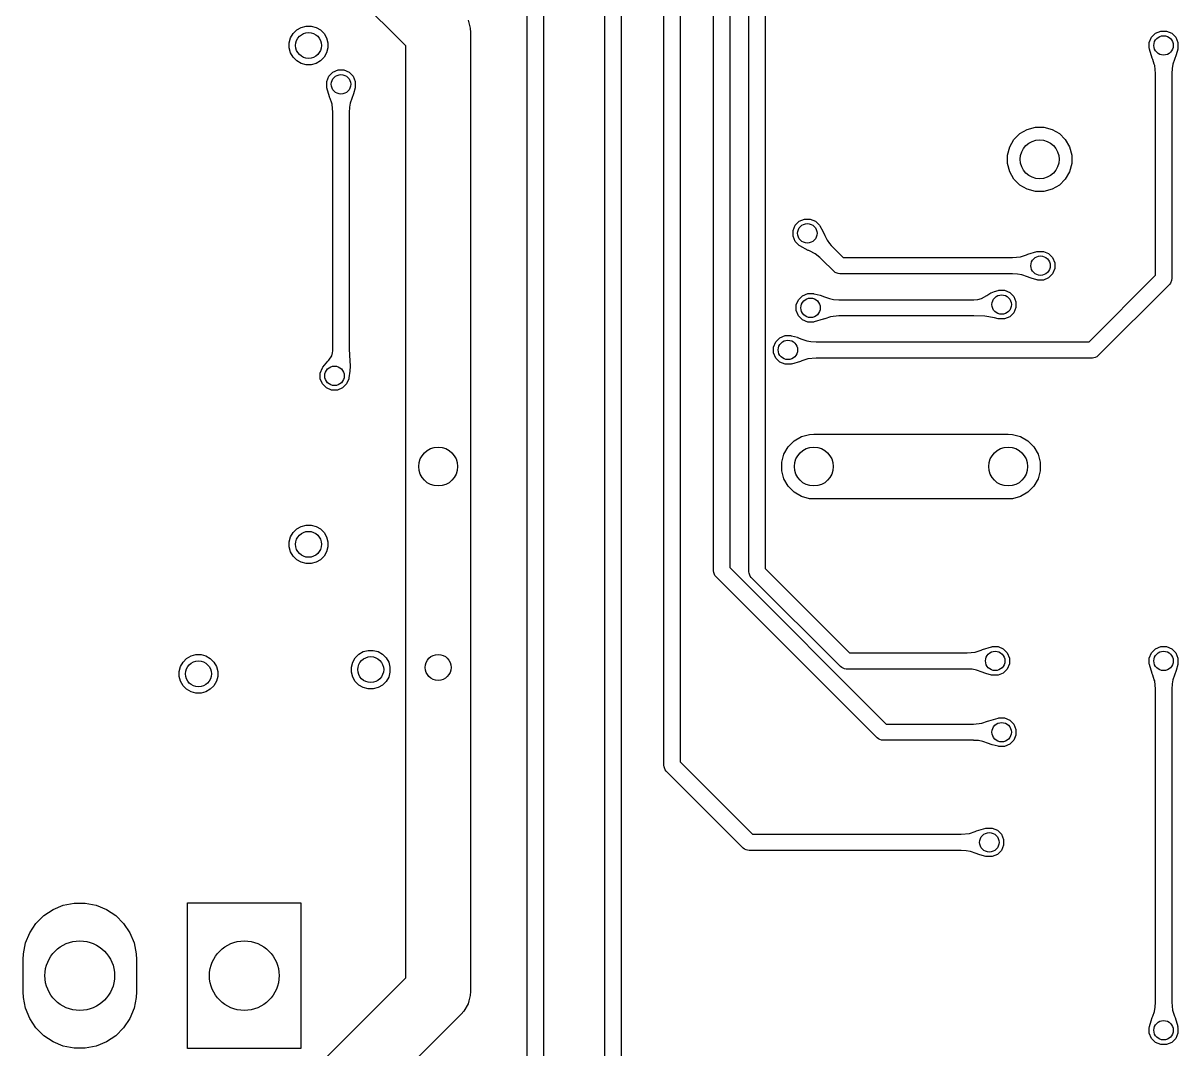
# Model space of a CAD drawing. Extents: x 89 to 178, y -115 to -57.
# Drawn here: x 138.99 to 156.82, y -84.09 to -68.26 of the extents above; entities that cross this region are included whole.
import ezdxf

# ---------------------------------------------------------------- set-up
doc = ezdxf.new("R2010")
doc.units = 0
doc.layers.add('BLACK', color=7, linetype='CONTINUOUS')

msp = doc.modelspace()

# ---------------------------------------------------------------- linework, layer by layer
at = {"layer": 'BLACK', "linetype": 'CONTINUOUS'}
for p, q in [((148.885768, -79.710768), (148.885768, -62.162544)), ((149.135768, -62.110768), (149.135768, -79.658992)), ((149.652, -76.710158), (149.652, -64.215251)), ((149.902, -64.215896), (149.902, -76.658381)), ((146.775, -85.864226), (146.775, -66.037112)), ((147.025, -66.035772), (147.025, -85.862887)), ((147.975, -86.464226), (147.975, -66.037112)), ((148.225, -66.035772), (148.225, -86.462887)), ((150.198, -76.723), (150.198, -66.137108)), ((150.448, -66.135768), (150.448, -76.671224)), ((144.9, -68.6071), (144.0929, -67.8)), ((145.86194, -68.208652), (145.895723, -68.334731)), ((143.122836, -68.485195), (143.161994, -68.417372)), ((143.161994, -68.417372), (143.217372, -68.361994)), ((143.217372, -68.361994), (143.285195, -68.322836)), ((143.285195, -68.322836), (143.360842, -68.302567)), ((143.360842, -68.302567), (143.439158, -68.302567)), ((143.439158, -68.302567), (143.514805, -68.322836)), ((143.514805, -68.322836), (143.582628, -68.361994)), ((143.582628, -68.361994), (143.638006, -68.417372)), ((143.638006, -68.417372), (143.677164, -68.485195)), ((145.895723, -68.334731), (145.895723, -68.334746)), ((145.895723, -68.334746), (145.9, -68.399994)), ((145.9, -68.399994), (145.9, -78.2)), ((156.412919, -68.474997), (156.474997, -68.412919)), ((156.474997, -68.412919), (156.556105, -68.379323)), ((156.556105, -68.379323), (156.643895, -68.379323)), ((156.643895, -68.379323), (156.725003, -68.412919)), ((156.725003, -68.412919), (156.787081, -68.474997)), ((143.102567, -68.560842), (143.122836, -68.485195)), ((143.102567, -68.639158), (143.102567, -68.560842)), ((143.677164, -68.485195), (143.697433, -68.560842)), ((143.697433, -68.560842), (143.697433, -68.639158)), ((144.9, -78.2), (144.9, -68.6071)), ((156.379323, -68.556105), (156.412919, -68.474997)), ((156.379323, -68.643895), (156.379323, -68.556105)), ((156.787081, -68.474997), (156.820677, -68.556105)), ((156.820677, -68.556105), (156.820677, -68.643895)), ((143.122836, -68.714805), (143.102567, -68.639158)), ((143.161994, -68.782628), (143.122836, -68.714805)), ((143.217372, -68.838006), (143.161994, -68.782628)), ((143.638006, -68.782628), (143.582628, -68.838006)), ((143.677164, -68.714805), (143.638006, -68.782628)), ((143.697433, -68.639158), (143.677164, -68.714805)), ((156.383185, -68.65322), (156.379323, -68.643895)), ((156.382869, -68.656093), (156.383185, -68.65322)), ((156.423466, -68.795729), (156.382869, -68.656093)), ((156.42383, -68.796789), (156.423466, -68.795729)), ((156.431993, -68.817303), (156.42383, -68.796789)), ((156.794197, -68.746821), (156.767997, -68.817324)), ((156.794563, -68.745653), (156.794197, -68.746821)), ((156.817618, -68.655814), (156.794563, -68.745653)), ((156.820677, -68.643895), (156.817184, -68.652327)), ((156.817184, -68.652327), (156.81775, -68.655238)), ((156.81775, -68.655238), (156.817618, -68.655814)), ((143.285195, -68.877164), (143.217372, -68.838006)), ((143.360842, -68.897433), (143.285195, -68.877164)), ((143.439158, -68.897433), (143.360842, -68.897433)), ((143.514805, -68.877164), (143.439158, -68.897433)), ((143.582628, -68.838006), (143.514805, -68.877164)), ((143.774997, -69.012919), (143.856105, -68.979323)), ((143.856105, -68.979323), (143.943895, -68.979323)), ((143.943895, -68.979323), (144.025003, -69.012919)), ((156.431999, -68.817323), (156.431993, -68.817303)), ((156.432005, -68.817337), (156.431999, -68.817323)), ((156.456404, -68.890254), (156.432005, -68.817337)), ((156.462466, -68.908371), (156.456404, -68.890254)), ((156.473987, -69.034576), (156.462466, -68.908371)), ((156.729632, -68.95529), (156.725569, -69.034576)), ((156.742055, -68.890254), (156.729632, -68.95529)), ((156.742059, -68.890241), (156.742055, -68.890254)), ((156.767997, -68.817324), (156.742059, -68.890241)), ((143.679323, -69.156105), (143.712919, -69.074997)), ((143.679323, -69.243895), (143.679323, -69.156105)), ((143.712919, -69.074997), (143.774997, -69.012919)), ((144.025003, -69.012919), (144.087081, -69.074997)), ((144.087081, -69.074997), (144.120677, -69.156105)), ((144.120677, -69.156105), (144.120677, -69.243895)), ((156.474029, -69.035041), (156.473987, -69.034576)), ((156.475, -69.037112), (156.474029, -69.035041)), ((156.475, -72.148224), (156.475, -69.037112)), ((156.725569, -69.034576), (156.725, -69.035772)), ((156.725, -69.035772), (156.725, -72.2)), ((143.683185, -69.25322), (143.679323, -69.243895)), ((143.682869, -69.256093), (143.683185, -69.25322)), ((143.723466, -69.395729), (143.682869, -69.256093)), ((144.094197, -69.346821), (144.067997, -69.417324)), ((144.094563, -69.345653), (144.094197, -69.346821)), ((144.117618, -69.255814), (144.094563, -69.345653)), ((144.120677, -69.243895), (144.117184, -69.252327)), ((144.117184, -69.252327), (144.11775, -69.255238)), ((144.11775, -69.255238), (144.117618, -69.255814)), ((143.72383, -69.396789), (143.723466, -69.395729)), ((143.731993, -69.417303), (143.72383, -69.396789)), ((143.731999, -69.417323), (143.731993, -69.417303)), ((143.732005, -69.417337), (143.731999, -69.417323)), ((143.756404, -69.490254), (143.732005, -69.417337)), ((143.762466, -69.508371), (143.756404, -69.490254)), ((143.773987, -69.634576), (143.762466, -69.508371)), ((144.042055, -69.490254), (144.029632, -69.55529)), ((144.042059, -69.490241), (144.042055, -69.490254)), ((144.067997, -69.417324), (144.042059, -69.490241)), ((143.774029, -69.635041), (143.773987, -69.634576)), ((143.775, -69.637112), (143.774029, -69.635041)), ((143.775, -73.286869), (143.775, -69.637112)), ((144.025569, -69.634576), (144.025, -69.635772)), ((144.025, -69.635772), (144.025, -73.287236)), ((144.029632, -69.55529), (144.025569, -69.634576)), ((154.494658, -69.89606), (154.620737, -69.862278)), ((154.620737, -69.862278), (154.751263, -69.862278)), ((154.751263, -69.862278), (154.877342, -69.89606)), ((154.22406, -70.166658), (154.289323, -70.053619)), ((154.289323, -70.053619), (154.381619, -69.961323)), ((154.381619, -69.961323), (154.494658, -69.89606)), ((154.877342, -69.89606), (154.990381, -69.961323)), ((154.990381, -69.961323), (155.082677, -70.053619)), ((155.082677, -70.053619), (155.14794, -70.166658)), ((154.190278, -70.292737), (154.22406, -70.166658)), ((155.14794, -70.166658), (155.181722, -70.292737)), ((154.190278, -70.423263), (154.190278, -70.292737)), ((155.181722, -70.292737), (155.181722, -70.423263)), ((154.22406, -70.549342), (154.190278, -70.423263)), ((154.289323, -70.662381), (154.22406, -70.549342)), ((155.14794, -70.549342), (155.082677, -70.662381)), ((155.181722, -70.423263), (155.14794, -70.549342)), ((154.381619, -70.754677), (154.289323, -70.662381)), ((154.494658, -70.81994), (154.381619, -70.754677)), ((154.990381, -70.754677), (154.877342, -70.81994)), ((155.082677, -70.662381), (154.990381, -70.754677)), ((154.620737, -70.853722), (154.494658, -70.81994)), ((154.751263, -70.853722), (154.620737, -70.853722)), ((154.877342, -70.81994), (154.751263, -70.853722)), ((150.974997, -71.312919), (151.056105, -71.279323)), ((151.056105, -71.279323), (151.143895, -71.279323)), ((151.143895, -71.279323), (151.225003, -71.312919)), ((150.879323, -71.456105), (150.912919, -71.374997)), ((150.879323, -71.543895), (150.879323, -71.456105)), ((150.912919, -71.374997), (150.974997, -71.312919)), ((151.225003, -71.312919), (151.287081, -71.374997)), ((151.287081, -71.374997), (151.290573, -71.383428)), ((151.290573, -71.383428), (151.293032, -71.385087)), ((151.293032, -71.385087), (151.293346, -71.385588)), ((151.293346, -71.385588), (151.340568, -71.465414)), ((151.340568, -71.465414), (151.341135, -71.466498)), ((151.341135, -71.466498), (151.372466, -71.534884)), ((150.912919, -71.625003), (150.879323, -71.543895)), ((150.974997, -71.687081), (150.912919, -71.625003)), ((151.372466, -71.534884), (151.405684, -71.604785)), ((151.405684, -71.604785), (151.405689, -71.604792)), ((151.405689, -71.604792), (151.442892, -71.659564)), ((151.442892, -71.659564), (151.442894, -71.659566)), ((151.442894, -71.659566), (151.442896, -71.659569)), ((151.442896, -71.659569), (151.46694, -71.68621)), ((150.984323, -71.690944), (150.974997, -71.687081)), ((150.98613, -71.693198), (150.984323, -71.690944)), ((151.113577, -71.763231), (150.98613, -71.693198)), ((151.114584, -71.763723), (151.113577, -71.763231)), ((151.120358, -71.766209), (151.114584, -71.763723)), ((151.134857, -71.772454), (151.120358, -71.766209)), ((151.134865, -71.772458), (151.134857, -71.772454)), ((151.220796, -71.8153), (151.134865, -71.772458)), ((151.220797, -71.815301), (151.220796, -71.8153)), ((151.220799, -71.815302), (151.220797, -71.815301)), ((151.290212, -71.873102), (151.220799, -71.815302)), ((151.46694, -71.68621), (151.496081, -71.7185)), ((151.496081, -71.7185), (151.496524, -71.719747)), ((151.496524, -71.719747), (151.651777, -71.875)), ((154.391628, -71.862466), (154.482696, -71.831994)), ((154.482696, -71.831994), (154.503215, -71.823827)), ((154.503215, -71.823827), (154.504263, -71.823467)), ((154.504263, -71.823467), (154.643907, -71.782869)), ((154.643907, -71.782869), (154.646779, -71.783185)), ((154.646779, -71.783185), (154.656105, -71.779323)), ((154.656105, -71.779323), (154.743895, -71.779323)), ((154.743895, -71.779323), (154.825003, -71.812919)), ((154.825003, -71.812919), (154.887081, -71.874997)), ((151.318544, -71.896694), (151.290212, -71.873102)), ((151.320696, -71.897472), (151.318544, -71.896694)), ((151.511612, -72.088389), (151.320696, -71.897472)), ((151.651777, -71.875), (154.262887, -71.875)), ((154.262887, -71.875), (154.264958, -71.874029)), ((154.264958, -71.874029), (154.391628, -71.862466)), ((154.887081, -71.874997), (154.920677, -71.956105)), ((154.920677, -71.956105), (154.920677, -72.043895)), ((151.530554, -72.103934), (151.511612, -72.088389)), ((151.575613, -72.122598), (151.530554, -72.103934)), ((151.575614, -72.122598), (151.575613, -72.122598)), ((151.6, -72.125), (151.575614, -72.122598)), ((154.26423, -72.125), (151.6, -72.125)), ((154.265424, -72.125568), (154.26423, -72.125)), ((154.344708, -72.129632), (154.265424, -72.125568)), ((154.409744, -72.142055), (154.344708, -72.129632)), ((154.409748, -72.142056), (154.409744, -72.142055)), ((154.409752, -72.142057), (154.409748, -72.142056)), ((154.425283, -72.147581), (154.409752, -72.142057)), ((154.482674, -72.167997), (154.425283, -72.147581)), ((154.553177, -72.194197), (154.482674, -72.167997)), ((154.554345, -72.194563), (154.553177, -72.194197)), ((154.644185, -72.217618), (154.554345, -72.194563)), ((154.825003, -72.187081), (154.743895, -72.220677)), ((154.887081, -72.125003), (154.825003, -72.187081)), ((154.920677, -72.043895), (154.887081, -72.125003)), ((155.448224, -73.175), (156.475, -72.148224)), ((156.725, -72.2), (156.722598, -72.224386)), ((154.047352, -72.382948), (154.056105, -72.379323)), ((154.056105, -72.379323), (154.143895, -72.379323)), ((154.143895, -72.379323), (154.225003, -72.412919)), ((154.644761, -72.21775), (154.644185, -72.217618)), ((154.647672, -72.217183), (154.644761, -72.21775)), ((154.656105, -72.220677), (154.647672, -72.217183)), ((154.743895, -72.220677), (154.656105, -72.220677)), ((156.688388, -72.288388), (155.588388, -73.388388)), ((156.703928, -72.269451), (156.688388, -72.288388)), ((156.703934, -72.269446), (156.703928, -72.269451)), ((156.720042, -72.230558), (156.703934, -72.269446)), ((156.722598, -72.224387), (156.720042, -72.230558)), ((156.722598, -72.224386), (156.722598, -72.224387)), ((150.929323, -72.606105), (150.962919, -72.524997)), ((150.962919, -72.524997), (151.024997, -72.462919)), ((151.024997, -72.462919), (151.106105, -72.429323)), ((151.106105, -72.429323), (151.193895, -72.429323)), ((151.193895, -72.429323), (151.202325, -72.432815)), ((151.202325, -72.432815), (151.205238, -72.432249)), ((151.205238, -72.432249), (151.205791, -72.432375)), ((151.205791, -72.432375), (151.295672, -72.45544)), ((151.295672, -72.45544), (151.296805, -72.455795)), ((151.296805, -72.455795), (151.367303, -72.481993)), ((151.367303, -72.481993), (151.440248, -72.507943)), ((151.440248, -72.507943), (151.440252, -72.507943)), ((151.440252, -72.507943), (151.440253, -72.507944)), ((151.440253, -72.507944), (151.505291, -72.520367)), ((151.505291, -72.520367), (151.505293, -72.520367)), ((151.505293, -72.520367), (151.505298, -72.520368)), ((151.505298, -72.520368), (151.584576, -72.524431)), ((151.584576, -72.524431), (151.585772, -72.525)), ((151.585772, -72.525), (153.666001, -72.525)), ((153.666001, -72.525), (153.66771, -72.524219)), ((153.66771, -72.524219), (153.731976, -72.519597)), ((153.731976, -72.519597), (153.788, -72.505087)), ((153.788, -72.505087), (153.871101, -72.458949)), ((153.871101, -72.458949), (153.93486, -72.420063)), ((153.93486, -72.420063), (153.936366, -72.419291)), ((153.936366, -72.419291), (153.987011, -72.397825)), ((153.987011, -72.397825), (153.988549, -72.397297)), ((153.988549, -72.397297), (154.044107, -72.382515)), ((154.044107, -72.382515), (154.047352, -72.382948)), ((154.225003, -72.412919), (154.287081, -72.474997)), ((154.287081, -72.474997), (154.320677, -72.556105)), ((154.320677, -72.556105), (154.320677, -72.643895)), ((150.929323, -72.693895), (150.929323, -72.606105)), ((150.962919, -72.775003), (150.929323, -72.693895)), ((154.287081, -72.725003), (154.225003, -72.787081)), ((154.320677, -72.643895), (154.287081, -72.725003)), ((151.024997, -72.837081), (150.962919, -72.775003)), ((151.106105, -72.870677), (151.024997, -72.837081)), ((151.193895, -72.870677), (151.106105, -72.870677)), ((151.203222, -72.866813), (151.193895, -72.870677)), ((151.206093, -72.86713), (151.203222, -72.866813)), ((151.34573, -72.826532), (151.206093, -72.86713)), ((151.346789, -72.826168), (151.34573, -72.826532)), ((151.367293, -72.818009), (151.346789, -72.826168)), ((151.367336, -72.817993), (151.367293, -72.818009)), ((151.458366, -72.787534), (151.367336, -72.817993)), ((151.585041, -72.77597), (151.458366, -72.787534)), ((151.58711, -72.775), (151.585041, -72.77597)), ((153.667374, -72.775), (151.58711, -72.775)), ((153.668177, -72.775363), (153.667374, -72.775)), ((153.837964, -72.780806), (153.668177, -72.775363)), ((153.987411, -72.806808), (153.837964, -72.780806)), ((154.044654, -72.818365), (153.987411, -72.806808)), ((154.048642, -72.817586), (154.044654, -72.818365)), ((154.056105, -72.820677), (154.048642, -72.817586)), ((154.143895, -72.820677), (154.056105, -72.820677)), ((154.225003, -72.787081), (154.143895, -72.820677)), ((150.674997, -73.112919), (150.756105, -73.079323)), ((150.756105, -73.079323), (150.843895, -73.079323)), ((150.843895, -73.079323), (150.852325, -73.082815)), ((150.852325, -73.082815), (150.855238, -73.082249)), ((150.855238, -73.082249), (150.855791, -73.082375)), ((150.855791, -73.082375), (150.945672, -73.10544)), ((150.579323, -73.256105), (150.612919, -73.174997)), ((150.579323, -73.343895), (150.579323, -73.256105)), ((150.612919, -73.174997), (150.674997, -73.112919)), ((150.945672, -73.10544), (150.946805, -73.105795)), ((150.946805, -73.105795), (151.017303, -73.131993)), ((151.017303, -73.131993), (151.090248, -73.157943)), ((151.090248, -73.157943), (151.090252, -73.157943)), ((151.090252, -73.157943), (151.090253, -73.157944)), ((151.090253, -73.157944), (151.155291, -73.170367)), ((151.155291, -73.170367), (151.155293, -73.170367)), ((151.155293, -73.170367), (151.155298, -73.170368)), ((151.155298, -73.170368), (151.234576, -73.174431)), ((151.234576, -73.174431), (151.235772, -73.175)), ((151.235772, -73.175), (155.448224, -73.175)), ((143.710641, -73.458218), (143.756286, -73.393401)), ((143.756286, -73.393401), (143.770161, -73.345009)), ((143.770161, -73.345009), (143.772503, -73.312363)), ((143.772503, -73.312363), (143.774221, -73.288425)), ((143.774221, -73.288425), (143.775, -73.286869)), ((144.025, -73.287236), (144.025615, -73.288612)), ((144.025615, -73.288612), (144.035468, -73.46574)), ((150.612919, -73.425003), (150.579323, -73.343895)), ((150.674997, -73.487081), (150.612919, -73.425003)), ((151.108366, -73.437534), (151.017336, -73.467993)), ((151.235041, -73.42597), (151.108366, -73.437534)), ((151.23711, -73.425), (151.235041, -73.42597)), ((155.5, -73.425), (151.23711, -73.425)), ((155.524386, -73.422598), (155.5, -73.425)), ((155.524387, -73.422598), (155.524386, -73.422598)), ((155.544376, -73.414318), (155.524387, -73.422598)), ((155.569446, -73.403934), (155.544376, -73.414318)), ((155.569451, -73.403928), (155.569446, -73.403934)), ((155.588388, -73.388388), (155.569451, -73.403928)), ((143.579323, -73.656105), (143.612919, -73.574997)), ((143.612919, -73.574997), (143.620024, -73.567891)), ((143.620024, -73.567891), (143.62042, -73.565943)), ((143.62042, -73.565943), (143.621069, -73.56507)), ((143.621069, -73.56507), (143.696269, -73.473487)), ((143.696269, -73.473487), (143.69675, -73.472939)), ((143.69675, -73.472939), (143.710641, -73.458218)), ((144.038536, -73.630161), (144.022558, -73.73191)), ((144.035468, -73.46574), (144.041776, -73.546685)), ((144.038669, -73.6288), (144.038536, -73.630161)), ((144.041802, -73.548048), (144.038669, -73.6288)), ((144.041776, -73.546685), (144.041802, -73.548048)), ((150.756105, -73.520677), (150.674997, -73.487081)), ((150.843895, -73.520677), (150.756105, -73.520677)), ((150.853222, -73.516813), (150.843895, -73.520677)), ((150.856093, -73.51713), (150.853222, -73.516813)), ((150.99573, -73.476532), (150.856093, -73.51713)), ((150.996789, -73.476168), (150.99573, -73.476532)), ((151.017293, -73.468009), (150.996789, -73.476168)), ((151.017336, -73.467993), (151.017293, -73.468009)), ((143.579323, -73.743895), (143.579323, -73.656105)), ((143.612919, -73.825003), (143.579323, -73.743895)), ((144.020677, -73.743895), (143.987081, -73.825003)), ((144.022558, -73.73191), (144.020677, -73.734988)), ((144.020677, -73.734988), (144.020677, -73.743895)), ((143.674997, -73.887081), (143.612919, -73.825003)), ((143.756105, -73.920677), (143.674997, -73.887081)), ((143.843895, -73.920677), (143.756105, -73.920677)), ((143.925003, -73.887081), (143.843895, -73.920677)), ((143.987081, -73.825003), (143.925003, -73.887081)), ((150.895619, -74.703323), (151.008658, -74.63806)), ((151.008658, -74.63806), (151.134737, -74.604278)), ((151.134737, -74.604278), (151.2, -74.6)), ((151.2, -74.6), (154.2, -74.6)), ((154.2, -74.6), (154.265263, -74.604278)), ((154.265263, -74.604278), (154.391342, -74.63806)), ((154.391342, -74.63806), (154.504381, -74.703323)), ((150.73806, -74.908658), (150.803323, -74.795619)), ((150.803323, -74.795619), (150.895619, -74.703323)), ((154.504381, -74.703323), (154.596677, -74.795619)), ((154.596677, -74.795619), (154.66194, -74.908658)), ((150.704278, -75.034737), (150.73806, -74.908658)), ((150.704278, -75.165263), (150.704278, -75.034737)), ((154.66194, -74.908658), (154.695722, -75.034737)), ((154.695722, -75.034737), (154.695722, -75.165263)), ((150.73806, -75.291342), (150.704278, -75.165263)), ((154.695722, -75.165263), (154.66194, -75.291342)), ((150.803323, -75.404381), (150.73806, -75.291342)), ((150.895619, -75.496677), (150.803323, -75.404381)), ((154.596677, -75.404381), (154.504381, -75.496677)), ((154.66194, -75.291342), (154.596677, -75.404381)), ((151.008658, -75.56194), (150.895619, -75.496677)), ((151.134737, -75.595722), (151.008658, -75.56194)), ((154.391342, -75.56194), (154.265263, -75.595722)), ((154.504381, -75.496677), (154.391342, -75.56194)), ((151.2, -75.6), (151.134737, -75.595722)), ((154.2, -75.6), (151.2, -75.6)), ((154.265263, -75.595722), (154.2, -75.6)), ((143.122836, -76.185195), (143.161994, -76.117372)), ((143.161994, -76.117372), (143.217372, -76.061994)), ((143.217372, -76.061994), (143.285195, -76.022836)), ((143.285195, -76.022836), (143.360842, -76.002567)), ((143.360842, -76.002567), (143.439158, -76.002567)), ((143.439158, -76.002567), (143.514805, -76.022836)), ((143.514805, -76.022836), (143.582628, -76.061994)), ((143.582628, -76.061994), (143.638006, -76.117372)), ((143.638006, -76.117372), (143.677164, -76.185195)), ((143.102567, -76.260842), (143.122836, -76.185195)), ((143.102567, -76.339158), (143.102567, -76.260842)), ((143.677164, -76.185195), (143.697433, -76.260842)), ((143.697433, -76.260842), (143.697433, -76.339158)), ((143.122836, -76.414805), (143.102567, -76.339158)), ((143.161994, -76.482628), (143.122836, -76.414805)), ((143.217372, -76.538006), (143.161994, -76.482628)), ((143.638006, -76.482628), (143.582628, -76.538006)), ((143.677164, -76.414805), (143.638006, -76.482628)), ((143.697433, -76.339158), (143.677164, -76.414805)), ((143.285195, -76.577164), (143.217372, -76.538006)), ((143.360842, -76.597433), (143.285195, -76.577164)), ((143.439158, -76.597433), (143.360842, -76.597433)), ((143.514805, -76.577164), (143.439158, -76.597433)), ((143.582628, -76.538006), (143.514805, -76.577164)), ((149.902, -76.658381), (152.318619, -79.075)), ((149.654402, -76.734544), (149.652, -76.710158)), ((149.673066, -76.779604), (149.654402, -76.734544)), ((149.673071, -76.779609), (149.673066, -76.779604)), ((149.688612, -76.798546), (149.673071, -76.779609)), ((152.178453, -79.288388), (149.688612, -76.798546)), ((150.200402, -76.747386), (150.198, -76.723)), ((150.219066, -76.792446), (150.200402, -76.747386)), ((150.219071, -76.792451), (150.219066, -76.792446)), ((150.234612, -76.811388), (150.219071, -76.792451)), ((151.611612, -78.188388), (150.234612, -76.811388)), ((150.448, -76.671224), (151.751776, -77.975)), ((153.804263, -77.923467), (153.943907, -77.882869)), ((153.943907, -77.882869), (153.946779, -77.883185)), ((153.946779, -77.883185), (153.956105, -77.879323)), ((153.956105, -77.879323), (154.043895, -77.879323)), ((154.043895, -77.879323), (154.125003, -77.912919)), ((156.474997, -77.912919), (156.556105, -77.879323)), ((156.556105, -77.879323), (156.643895, -77.879323)), ((156.643895, -77.879323), (156.725003, -77.912919)), ((141.461994, -78.117372), (141.517372, -78.061994)), ((141.517372, -78.061994), (141.585195, -78.022836)), ((141.585195, -78.022836), (141.660842, -78.002567)), ((141.660842, -78.002567), (141.739158, -78.002567)), ((141.739158, -78.002567), (141.814805, -78.022836)), ((141.814805, -78.022836), (141.882628, -78.061994)), ((141.882628, -78.061994), (141.938006, -78.117372)), ((144.082109, -78.119314), (144.121267, -78.051491)), ((144.121267, -78.051491), (144.176645, -77.996113)), ((144.176645, -77.996113), (144.244468, -77.956955)), ((144.244468, -77.956955), (144.320115, -77.936686)), ((144.320115, -77.936686), (144.398431, -77.936686)), ((144.398431, -77.936686), (144.474078, -77.956955)), ((144.474078, -77.956955), (144.541901, -77.996113)), ((144.541901, -77.996113), (144.597279, -78.051491)), ((144.597279, -78.051491), (144.636437, -78.119314)), ((151.751776, -77.975), (153.562887, -77.975)), ((153.562887, -77.975), (153.564958, -77.974029)), ((153.564958, -77.974029), (153.691628, -77.962466)), ((153.691628, -77.962466), (153.782696, -77.931994)), ((153.782696, -77.931994), (153.803215, -77.923827)), ((153.803215, -77.923827), (153.804263, -77.923467)), ((154.125003, -77.912919), (154.187081, -77.974997)), ((154.187081, -77.974997), (154.220677, -78.056105)), ((154.220677, -78.056105), (154.220677, -78.143895)), ((156.379323, -78.056105), (156.412919, -77.974997)), ((156.379323, -78.143895), (156.379323, -78.056105)), ((156.412919, -77.974997), (156.474997, -77.912919)), ((156.725003, -77.912919), (156.787081, -77.974997)), ((156.787081, -77.974997), (156.820677, -78.056105)), ((156.820677, -78.056105), (156.820677, -78.143895)), ((141.402567, -78.260842), (141.422836, -78.185195)), ((141.402567, -78.339158), (141.402567, -78.260842)), ((141.422836, -78.185195), (141.461994, -78.117372)), ((141.938006, -78.117372), (141.977164, -78.185195)), ((141.977164, -78.185195), (141.997433, -78.260842)), ((141.997433, -78.260842), (141.997433, -78.339158)), ((144.06184, -78.194961), (144.082109, -78.119314)), ((144.06184, -78.273277), (144.06184, -78.194961)), ((144.636437, -78.119314), (144.656706, -78.194961)), ((144.656706, -78.194961), (144.656706, -78.273277)), ((144.9, -82.992893), (144.9, -78.2)), ((145.9, -78.2), (145.9, -83.2)), ((151.630548, -78.203928), (151.611612, -78.188388)), ((151.630554, -78.203934), (151.630548, -78.203928)), ((151.654574, -78.213883), (151.630554, -78.203934)), ((151.675613, -78.222598), (151.654574, -78.213883)), ((151.675614, -78.222598), (151.675613, -78.222598)), ((151.7, -78.225), (151.675614, -78.222598)), ((153.56423, -78.225), (151.7, -78.225)), ((153.565424, -78.225568), (153.56423, -78.225)), ((153.644708, -78.229632), (153.565424, -78.225568)), ((153.709744, -78.242055), (153.644708, -78.229632)), ((153.709748, -78.242056), (153.709744, -78.242055)), ((153.709752, -78.242057), (153.709748, -78.242056)), ((153.725283, -78.247581), (153.709752, -78.242057)), ((153.782674, -78.267997), (153.725283, -78.247581)), ((154.187081, -78.225003), (154.125003, -78.287081)), ((154.220677, -78.143895), (154.187081, -78.225003)), ((156.383185, -78.15322), (156.379323, -78.143895)), ((156.382869, -78.156093), (156.383185, -78.15322)), ((156.423466, -78.295729), (156.382869, -78.156093)), ((156.794197, -78.246821), (156.767997, -78.317324)), ((156.794563, -78.245653), (156.794197, -78.246821)), ((156.817618, -78.155814), (156.794563, -78.245653)), ((156.820677, -78.143895), (156.817184, -78.152327)), ((156.817184, -78.152327), (156.81775, -78.155238)), ((156.81775, -78.155238), (156.817618, -78.155814)), ((141.422836, -78.414805), (141.402567, -78.339158)), ((141.461994, -78.482628), (141.422836, -78.414805)), ((141.977164, -78.414805), (141.938006, -78.482628)), ((141.997433, -78.339158), (141.977164, -78.414805)), ((144.082109, -78.348924), (144.06184, -78.273277)), ((144.121267, -78.416747), (144.082109, -78.348924)), ((144.176645, -78.472125), (144.121267, -78.416747)), ((144.597279, -78.416747), (144.541901, -78.472125)), ((144.636437, -78.348924), (144.597279, -78.416747)), ((144.656706, -78.273277), (144.636437, -78.348924)), ((153.853177, -78.294197), (153.782674, -78.267997)), ((153.854345, -78.294563), (153.853177, -78.294197)), ((153.944185, -78.317618), (153.854345, -78.294563)), ((153.944761, -78.31775), (153.944185, -78.317618)), ((153.947672, -78.317183), (153.944761, -78.31775)), ((153.956105, -78.320677), (153.947672, -78.317183)), ((154.043895, -78.320677), (153.956105, -78.320677)), ((154.125003, -78.287081), (154.043895, -78.320677)), ((156.42383, -78.296789), (156.423466, -78.295729)), ((156.431993, -78.317303), (156.42383, -78.296789)), ((156.431999, -78.317323), (156.431993, -78.317303)), ((156.432005, -78.317337), (156.431999, -78.317323)), ((156.456404, -78.390254), (156.432005, -78.317337)), ((156.462466, -78.408371), (156.456404, -78.390254)), ((156.473987, -78.534576), (156.462466, -78.408371)), ((156.742055, -78.390254), (156.729632, -78.45529)), ((156.742059, -78.390241), (156.742055, -78.390254)), ((156.767997, -78.317324), (156.742059, -78.390241)), ((141.517372, -78.538006), (141.461994, -78.482628)), ((141.585195, -78.577164), (141.517372, -78.538006)), ((141.660842, -78.597433), (141.585195, -78.577164)), ((141.739158, -78.597433), (141.660842, -78.597433)), ((141.814805, -78.577164), (141.739158, -78.597433)), ((141.882628, -78.538006), (141.814805, -78.577164)), ((141.938006, -78.482628), (141.882628, -78.538006)), ((144.244468, -78.511283), (144.176645, -78.472125)), ((144.320115, -78.531552), (144.244468, -78.511283)), ((144.398431, -78.531552), (144.320115, -78.531552)), ((144.474078, -78.511283), (144.398431, -78.531552)), ((144.541901, -78.472125), (144.474078, -78.511283)), ((156.474029, -78.535041), (156.473987, -78.534576)), ((156.475, -78.537112), (156.474029, -78.535041)), ((156.475, -83.364226), (156.475, -78.537112)), ((156.725569, -78.534576), (156.725, -78.535772)), ((156.725, -78.535772), (156.725, -83.362887)), ((156.729632, -78.45529), (156.725569, -78.534576)), ((152.318619, -79.075), (153.662887, -79.075)), ((153.662887, -79.075), (153.664958, -79.074029)), ((153.664958, -79.074029), (153.791628, -79.062466)), ((153.791628, -79.062466), (153.882696, -79.031994)), ((153.882696, -79.031994), (153.903215, -79.023827)), ((153.903215, -79.023827), (153.904263, -79.023467)), ((153.904263, -79.023467), (154.043907, -78.982869)), ((154.043907, -78.982869), (154.046779, -78.983185)), ((154.046779, -78.983185), (154.056105, -78.979323)), ((154.056105, -78.979323), (154.143895, -78.979323)), ((154.143895, -78.979323), (154.225003, -79.012919)), ((154.225003, -79.012919), (154.287081, -79.074997)), ((154.287081, -79.074997), (154.320677, -79.156105)), ((154.320677, -79.156105), (154.320677, -79.243895)), ((152.197395, -79.303933), (152.178453, -79.288388)), ((152.197396, -79.303934), (152.197395, -79.303933)), ((152.221416, -79.313883), (152.197396, -79.303934)), ((152.242455, -79.322598), (152.221416, -79.313883)), ((152.242456, -79.322598), (152.242455, -79.322598)), ((152.266842, -79.325), (152.242456, -79.322598)), ((153.66423, -79.325), (152.266842, -79.325)), ((153.665424, -79.325568), (153.66423, -79.325)), ((153.744708, -79.329632), (153.665424, -79.325568)), ((153.809744, -79.342055), (153.744708, -79.329632)), ((154.287081, -79.325003), (154.225003, -79.387081)), ((154.320677, -79.243895), (154.287081, -79.325003)), ((153.809748, -79.342056), (153.809744, -79.342055)), ((153.809752, -79.342057), (153.809748, -79.342056)), ((153.825283, -79.347581), (153.809752, -79.342057)), ((153.882674, -79.367997), (153.825283, -79.347581)), ((153.953177, -79.394197), (153.882674, -79.367997)), ((153.954345, -79.394563), (153.953177, -79.394197)), ((154.044185, -79.417618), (153.954345, -79.394563)), ((154.044761, -79.41775), (154.044185, -79.417618)), ((154.047672, -79.417183), (154.044761, -79.41775)), ((154.056105, -79.420677), (154.047672, -79.417183)), ((154.143895, -79.420677), (154.056105, -79.420677)), ((154.225003, -79.387081), (154.143895, -79.420677)), ((149.135768, -79.658992), (150.251776, -80.775)), ((148.88817, -79.735154), (148.885768, -79.710768)), ((148.906834, -79.780214), (148.88817, -79.735154)), ((148.906839, -79.780219), (148.906834, -79.780214)), ((148.92238, -79.799156), (148.906839, -79.780219)), ((150.111612, -80.988388), (148.92238, -79.799156)), ((153.601129, -80.762466), (153.692197, -80.731994)), ((153.692197, -80.731994), (153.712716, -80.723827)), ((153.712716, -80.723827), (153.713764, -80.723467)), ((153.713764, -80.723467), (153.853408, -80.682869)), ((153.853408, -80.682869), (153.85628, -80.683185)), ((153.85628, -80.683185), (153.865606, -80.679323)), ((153.865606, -80.679323), (153.953396, -80.679323)), ((153.953396, -80.679323), (154.034504, -80.712919)), ((154.034504, -80.712919), (154.096582, -80.774997)), ((150.251776, -80.775), (153.472388, -80.775)), ((153.472388, -80.775), (153.474459, -80.774029)), ((153.474459, -80.774029), (153.601129, -80.762466)), ((154.096582, -80.774997), (154.130178, -80.856105)), ((154.130178, -80.856105), (154.130178, -80.943895)), ((150.130548, -81.003928), (150.111612, -80.988388)), ((150.130554, -81.003934), (150.130548, -81.003928)), ((150.153041, -81.013248), (150.130554, -81.003934)), ((150.175613, -81.022598), (150.153041, -81.013248)), ((150.175614, -81.022598), (150.175613, -81.022598)), ((150.2, -81.025), (150.175614, -81.022598)), ((153.473731, -81.025), (150.2, -81.025)), ((153.474925, -81.025568), (153.473731, -81.025)), ((153.554209, -81.029632), (153.474925, -81.025568)), ((153.619245, -81.042055), (153.554209, -81.029632)), ((153.619249, -81.042056), (153.619245, -81.042055)), ((153.619253, -81.042057), (153.619249, -81.042056)), ((153.634784, -81.047581), (153.619253, -81.042057)), ((153.692175, -81.067997), (153.634784, -81.047581)), ((153.762678, -81.094197), (153.692175, -81.067997)), ((153.763846, -81.094563), (153.762678, -81.094197)), ((153.853686, -81.117618), (153.763846, -81.094563)), ((153.854262, -81.11775), (153.853686, -81.117618)), ((153.857173, -81.117183), (153.854262, -81.11775)), ((153.865606, -81.120677), (153.857173, -81.117183)), ((154.034504, -81.087081), (153.953396, -81.120677)), ((154.096582, -81.025003), (154.034504, -81.087081)), ((154.130178, -80.943895), (154.096582, -81.025003)), ((153.953396, -81.120677), (153.865606, -81.120677)), ((139.312406, -82.031116), (139.455028, -81.935819)), ((139.455028, -81.935819), (139.613501, -81.870177)), ((139.613501, -81.870177), (139.781735, -81.836713)), ((139.781735, -81.836713), (139.953265, -81.836713)), ((139.953265, -81.836713), (140.121499, -81.870177)), ((140.121499, -81.870177), (140.279972, -81.935819)), ((140.279972, -81.935819), (140.422594, -82.031116)), ((141.5325, -84.0825), (141.5325, -81.8325)), ((141.5325, -81.8325), (143.2825, -81.8325)), ((143.2825, -81.8325), (143.2825, -84.0825)), ((139.095819, -82.295028), (139.191116, -82.152406)), ((139.191116, -82.152406), (139.312406, -82.031116)), ((140.422594, -82.031116), (140.543884, -82.152406)), ((140.543884, -82.152406), (140.639181, -82.295028)), ((139.030177, -82.453501), (139.095819, -82.295028)), ((140.639181, -82.295028), (140.704823, -82.453501)), ((138.996713, -82.621735), (139.030177, -82.453501)), ((140.704823, -82.453501), (140.738287, -82.621735)), ((138.9925, -82.7075), (138.996713, -82.621735)), ((138.9925, -83.2075), (138.9925, -82.7075)), ((140.738287, -82.621735), (140.7425, -82.7075)), ((140.7425, -82.7075), (140.7425, -83.2075)), ((143.455947, -84.436947), (144.9, -82.992893)), ((138.996713, -83.293265), (138.9925, -83.2075)), ((140.7425, -83.2075), (140.738287, -83.293265)), ((145.9, -83.2), (145.895723, -83.265247)), ((139.030177, -83.461499), (138.996713, -83.293265)), ((140.738287, -83.293265), (140.704823, -83.461499)), ((145.86194, -83.391342), (145.796677, -83.504381)), ((145.87397, -83.346446), (145.86194, -83.391342)), ((145.895723, -83.265263), (145.87397, -83.346446)), ((145.895723, -83.265247), (145.895723, -83.265263)), ((156.470368, -83.444702), (156.474431, -83.365423)), ((156.474431, -83.365423), (156.475, -83.364226)), ((156.725, -83.362887), (156.725971, -83.364959)), ((156.725971, -83.364959), (156.737534, -83.491632)), ((139.095819, -83.619972), (139.030177, -83.461499)), ((140.704823, -83.461499), (140.639181, -83.619972)), ((145.753554, -83.553553), (144.3095, -84.997606)), ((145.796669, -83.504388), (145.753554, -83.553553)), ((145.796677, -83.504381), (145.796669, -83.504388)), ((156.405802, -83.653176), (156.423977, -83.604268)), ((156.423977, -83.604268), (156.431994, -83.582696)), ((156.431994, -83.582696), (156.457943, -83.509751)), ((156.457943, -83.509751), (156.470368, -83.444702)), ((156.737534, -83.491632), (156.767993, -83.582662)), ((156.767993, -83.582662), (156.768004, -83.582691)), ((156.768004, -83.582691), (156.776168, -83.603208)), ((156.776168, -83.603208), (156.776532, -83.604268)), ((156.776532, -83.604268), (156.81713, -83.743906)), ((139.191116, -83.762594), (139.095819, -83.619972)), ((139.312406, -83.883884), (139.191116, -83.762594)), ((140.543884, -83.762594), (140.422594, -83.883884)), ((140.639181, -83.619972), (140.543884, -83.762594)), ((156.379323, -83.756105), (156.382815, -83.747673)), ((156.379323, -83.843895), (156.379323, -83.756105)), ((156.382249, -83.744761), (156.382373, -83.744215)), ((156.382815, -83.747673), (156.382249, -83.744761)), ((156.382373, -83.744215), (156.405437, -83.654337)), ((156.405437, -83.654337), (156.405802, -83.653176)), ((156.81713, -83.743906), (156.816813, -83.746777)), ((156.816813, -83.746777), (156.820677, -83.756105)), ((156.820677, -83.756105), (156.820677, -83.843895)), ((139.455028, -83.979181), (139.312406, -83.883884)), ((140.422594, -83.883884), (140.279972, -83.979181)), ((156.412919, -83.925003), (156.379323, -83.843895)), ((156.474997, -83.987081), (156.412919, -83.925003)), ((156.787081, -83.925003), (156.725003, -83.987081)), ((156.820677, -83.843895), (156.787081, -83.925003)), ((139.613501, -84.044823), (139.455028, -83.979181)), ((139.781735, -84.078287), (139.613501, -84.044823)), ((139.953265, -84.078287), (139.781735, -84.078287)), ((140.121499, -84.044823), (139.953265, -84.078287)), ((140.279972, -83.979181), (140.121499, -84.044823)), ((143.2825, -84.0825), (141.5325, -84.0825)), ((156.556105, -84.020677), (156.474997, -83.987081)), ((156.643895, -84.020677), (156.556105, -84.020677)), ((156.725003, -83.987081), (156.643895, -84.020677))]:
    msp.add_line(p, q, dxfattribs=at)
at = {"layer": 'BLACK'}
for centre, radius in [((143.4, -68.6), 0.2), ((156.6, -68.6), 0.15), ((143.9, -69.2), 0.15), ((154.686, -70.358), 0.3), ((151.1, -71.5), 0.15), ((154.7, -72), 0.15), ((151.15, -72.65), 0.15), ((154.1, -72.6), 0.15), ((150.8, -73.3), 0.15), ((143.8, -73.7), 0.15), ((145.4, -75.1), 0.3), ((151.2, -75.1), 0.3), ((154.2, -75.1), 0.3), ((143.4, -76.3), 0.2), ((144.359273, -78.234119), 0.2), ((145.4, -78.2), 0.2), ((154, -78.1), 0.15), ((156.6, -78.1), 0.15), ((141.7, -78.3), 0.2), ((154.1, -79.2), 0.15), ((153.909501, -80.9), 0.15), ((139.8675, -82.9575), 0.5375), ((139.8675, -82.9575), 0.5375), ((142.4075, -82.9575), 0.5375), ((142.4075, -82.9575), 0.5375), ((156.6, -83.8), 0.15)]:
    msp.add_circle(centre, radius, dxfattribs=at)
at = {"layer": 'WHITE'}
for centre, radius in [((143.4, -68.6), 0.2), ((156.6, -68.6), 0.15), ((143.9, -69.2), 0.15), ((154.686, -70.358), 0.3), ((151.1, -71.5), 0.15), ((154.7, -72), 0.15), ((151.15, -72.65), 0.15), ((154.1, -72.6), 0.15), ((150.8, -73.3), 0.15), ((143.8, -73.7), 0.15), ((145.4, -75.1), 0.3), ((151.2, -75.1), 0.3), ((154.2, -75.1), 0.3), ((143.4, -76.3), 0.2), ((144.359273, -78.234119), 0.2), ((145.4, -78.2), 0.2), ((154, -78.1), 0.15), ((156.6, -78.1), 0.15), ((141.7, -78.3), 0.2), ((154.1, -79.2), 0.15), ((153.909501, -80.9), 0.15), ((139.8675, -82.9575), 0.5375), ((142.4075, -82.9575), 0.5375), ((156.6, -83.8), 0.15)]:
    msp.add_circle(centre, radius, dxfattribs=at)

doc.saveas('drawing.dxf')
